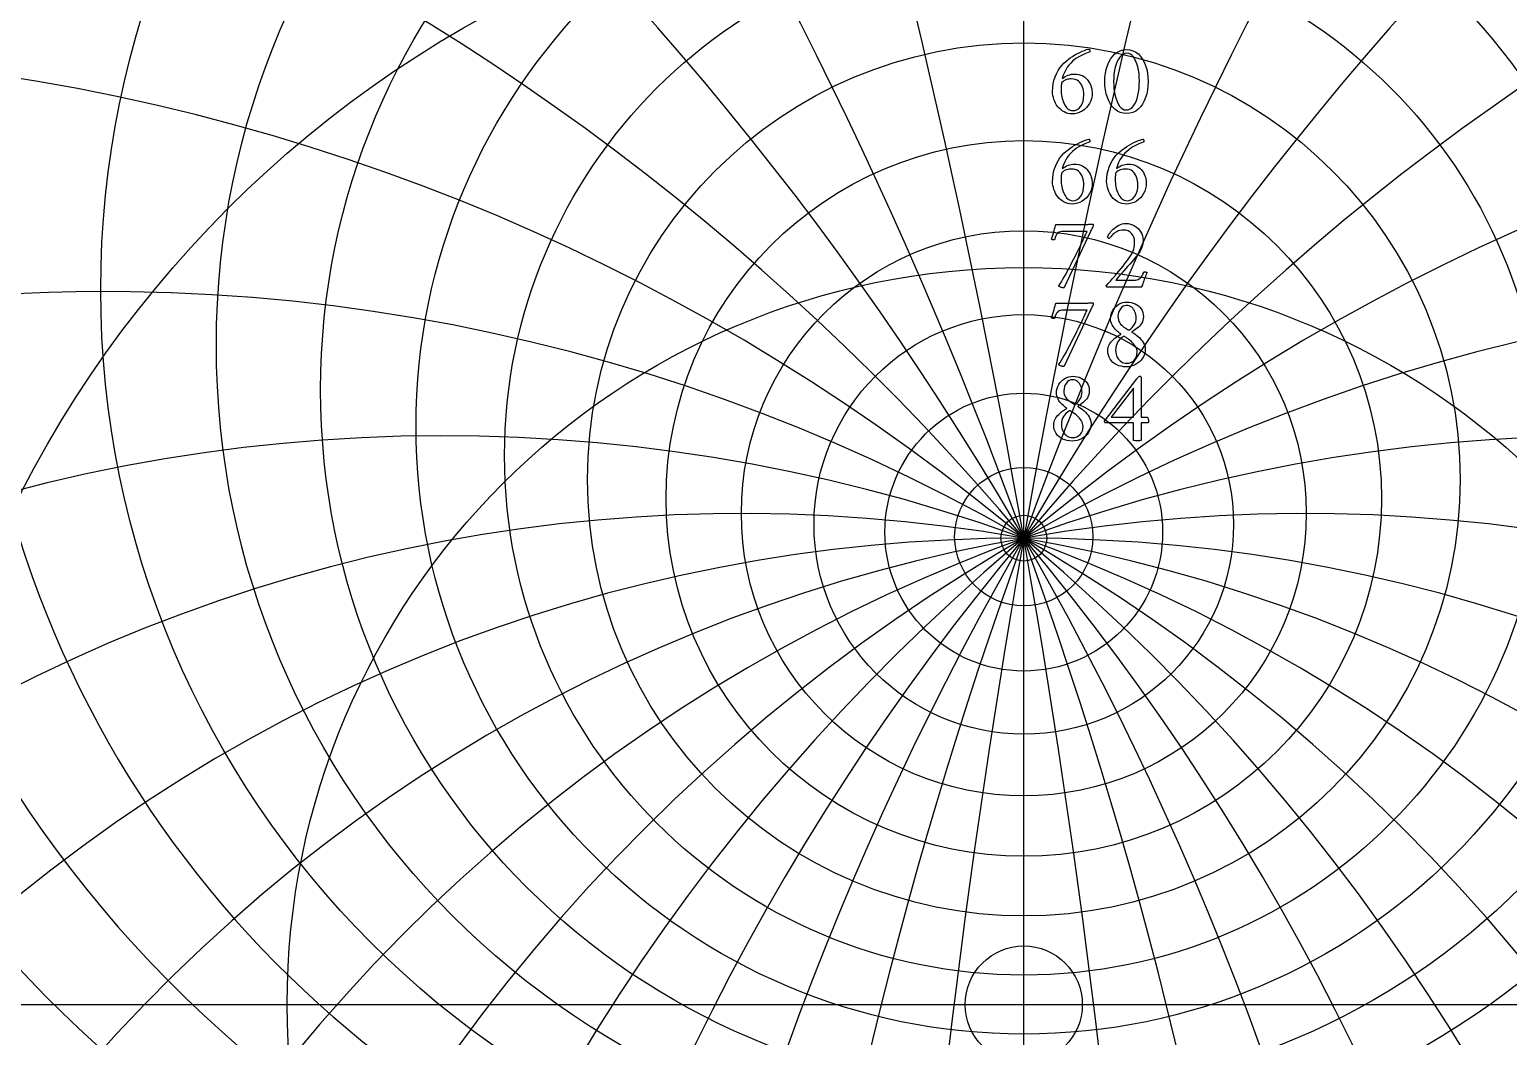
# Model space of a CAD drawing. Header units: millimetres. Extents: x -71 to 71, y -71 to 73.
# Drawn here: x -40.6 to 19.8, y -1.3 to 39.8 of the extents above; entities that cross this region are included whole.
import ezdxf

# ---------------------------------------------------------------- set-up
doc = ezdxf.new("R2010")
doc.units = ezdxf.units.MM
for name, color, linetype in [('CUT_INNER', 6, 'Continuous'), ('CUT_OUTER', 1, 'Continuous'), ('ENGRAVE', 7, 'Continuous'), ('ENGRAVE_FINE', 8, 'Continuous'), ('TEXT', 5, 'Continuous')]:
    doc.layers.add(name, color=color, linetype=linetype)

msp = doc.modelspace()

# ---------------------------------------------------------------- linework, layer by layer
at = {"layer": 'CUT_INNER'}
msp.add_circle((0, 0), 2.39, dxfattribs=at)
at = {"layer": 'CUT_OUTER'}
msp.add_arc((-0.0002, -0.0002), 71.2199, 143.788848, 87.803032, dxfattribs=at)
at = {"layer": 'ENGRAVE'}
for points in [[(0, -70.2), (0, 70.2)], [(-70.2, 0), (70.2, 0)]]:
    msp.add_lwpolyline(points, dxfattribs=at)
for centre, radius in [((0, 0), 70.2), ((0, 29.172), 37.6888), ((0, 26.9182), 32.9679), ((0, 25.0933), 28.7098), ((0, 23.6101), 24.8134), ((0, 0), 45.9522), ((0, 22.4051), 21.2018), ((0, 21.4317), 17.8152), ((0, 20.655), 14.6053), ((0, 20.0494), 11.5327), ((0, 0), 30.0798), ((0, 19.5958), 8.5637), ((0, 19.2808), 5.6692), ((0, 19.0953), 2.8228), ((0, 19.034), 0.936)]:
    msp.add_circle(centre, radius, dxfattribs=at)
for centre, radius, start, end in [((0, 31.9775), 43.0096, 131.640882, 48.359118), ((0, 35.5109), 49.1225, 158.934283, 21.065717), ((0, 40.0341), 56.3066, 178.031366, 1.968634), ((0, 45.9522), 64.9862, 193.623472, 346.376528), ((0, -45.9522), 64.9862, 45, 135), ((0, -45.9522), 64.9862, 45, 135), ((-14.1227, 52.7065), 71.3375, 218.773878, 261.913064)]:
    msp.add_arc(centre, radius, start, end, dxfattribs=at)
at = {"layer": 'ENGRAVE_FINE'}
for centre, radius, start, end in [((-368.555, -45.9522), 374.2406, 4.150866, 17.902688), ((-368.555, -45.9522), 374.2406, 4.150866, 17.902688), ((368.555, -45.9522), 374.2406, 162.097312, 175.849134), ((368.555, -45.9522), 374.2406, 162.097312, 175.849134), ((-178.5481, -45.9522), 190.0069, 8.354592, 35.979906), ((-178.5481, -45.9522), 190.0069, 8.354592, 35.979906), ((178.5481, -45.9522), 190.0069, 144.020094, 171.645408), ((178.5481, -45.9522), 190.0069, 144.020094, 171.645408), ((-112.5594, -45.9522), 129.9724, 12.666469, 54.396525), ((-112.5594, -45.9522), 129.9724, 12.666469, 54.396525), ((112.5594, -45.9522), 129.9724, 125.603475, 167.333531), ((112.5594, -45.9522), 129.9724, 125.603475, 167.333531), ((-77.4475, -45.9522), 101.1006, 17.146853, 73.284845), ((-77.4475, -45.9522), 101.1006, 17.146853, 73.284845), ((77.4475, -45.9522), 101.1006, 106.715155, 162.853147), ((77.4475, -45.9522), 101.1006, 106.715155, 162.853147), ((-54.5299, -45.9522), 84.8334, 21.864224, 92.68985), ((-54.5299, -45.9522), 84.8334, 21.864224, 92.68985), ((54.5299, -45.9522), 84.8334, 87.31015, 158.135776), ((54.5299, -45.9522), 84.8334, 87.31015, 158.135776), ((-37.5198, -45.9522), 75.0396, 26.898951, 108.68574), ((-37.5198, -45.9522), 75.0396, 26.898951, 108.68574), ((37.5198, -45.9522), 75.0396, 71.31426, 153.101049), ((37.5198, -45.9522), 75.0396, 71.31426, 153.101049), ((-23.653, -45.9522), 69.1569, 32.348066, 118.786424), ((-23.653, -45.9522), 69.1569, 32.348066, 118.786424), ((23.653, -45.9522), 69.1569, 61.213576, 147.651934), ((23.653, -45.9522), 69.1569, 61.213576, 147.651934), ((-11.4588, -45.9522), 65.9887, 38.331472, 127.454375), ((-11.4588, -45.9522), 65.9887, 38.331472, 127.454375), ((11.4588, -45.9522), 65.9887, 52.545625, 141.668528), ((11.4588, -45.9522), 65.9887, 52.545625, 141.668528)]:
    msp.add_arc(centre, radius, start, end, dxfattribs=at)
at = {"layer": 'TEXT'}
for points in [[(2.0509, 37.9783), (2.1525, 37.9733), (2.2455, 37.9585), (2.33, 37.9339), (2.4059, 37.8994), (2.4738, 37.8572), (2.5346, 37.8096), (2.588, 37.7565), (2.6342, 37.698), (2.6738, 37.636), (2.7074, 37.5724), (2.735, 37.5073), (2.7567, 37.4406), (2.773, 37.3749), (2.7847, 37.3125), (2.7917, 37.2534), (2.794, 37.1978), (2.7872, 37.0876), (2.7665, 36.9814), (2.7322, 36.879), (2.684, 36.7805), (2.6243, 36.6887), (2.5553, 36.6062), (2.477, 36.533), (2.3893, 36.4692), (2.2939, 36.4174), (2.1926, 36.3804), (2.0853, 36.3582), (1.972, 36.3508), (1.8829, 36.3559), (1.7982, 36.3711), (1.7179, 36.3964), (1.642, 36.4318), (1.571, 36.4755), (1.5055, 36.5257), (1.4454, 36.5824), (1.3908, 36.6456), (1.3419, 36.714), (1.2989, 36.7862), (1.262, 36.8624), (1.231, 36.9424), (1.2064, 37.0243), (1.1889, 37.1059), (1.1784, 37.1873), (1.1749, 37.2683), (1.1811, 37.422), (1.1998, 37.5714), (1.231, 37.7167), (1.2745, 37.8579), (1.3301, 37.9925), (1.397, 38.1184), (1.4754, 38.2354), (1.5652, 38.3436), (1.6405, 38.4209), (1.7214, 38.4951), (1.8076, 38.5662), (1.8994, 38.6342), (1.9943, 38.6983), (2.0903, 38.7577), (2.1874, 38.8125), (2.2855, 38.8626), (2.3824, 38.9069), (2.4759, 38.9446), (2.5661, 38.9754), (2.6529, 38.9996), (2.6661, 38.9966), (2.6768, 38.9876), (2.6848, 38.9727), (2.6902, 38.9518), (2.6939, 38.9296), (2.6965, 38.9108), (2.698, 38.8954), (2.6985, 38.8833), (2.632, 38.8605), (2.561, 38.8335), (2.4856, 38.8024), (2.4059, 38.7671), (2.3237, 38.7266), (2.2414, 38.6799), (2.1587, 38.627), (2.0758, 38.5678), (1.9949, 38.5015), (1.918, 38.4272), (1.8454, 38.3448), (1.7769, 38.2544), (1.7144, 38.1548), (1.6596, 38.0452), (1.6126, 37.9255), (1.5735, 37.7956), (1.629, 37.8367), (1.6876, 37.8729), (1.7494, 37.9042), (1.8143, 37.9305), (1.8789, 37.9514), (1.9398, 37.9663), (1.9972, 37.9753), (2.0509, 37.9783)], [(4.1931, 38.9747), (4.3308, 38.9635), (4.4573, 38.93), (4.5726, 38.8742), (4.6768, 38.7961), (4.7694, 38.6995), (4.8501, 38.588), (4.9189, 38.4618), (4.9757, 38.3208), (5.0202, 38.1689), (5.052, 38.0099), (5.0711, 37.844), (5.0774, 37.671), (5.0709, 37.4981), (5.0515, 37.3322), (5.019, 37.1732), (4.9736, 37.0213), (4.9159, 36.8802), (4.8465, 36.7535), (4.7654, 36.6414), (4.6726, 36.5439), (4.5687, 36.4649), (4.4542, 36.4084), (4.329, 36.3746), (4.1931, 36.3633), (4.0608, 36.3746), (3.9378, 36.4084), (3.8242, 36.4649), (3.7198, 36.5439), (3.626, 36.6414), (3.5439, 36.7535), (3.4735, 36.8802), (3.4147, 37.0213), (3.3684, 37.1732), (3.3353, 37.3322), (3.3155, 37.4981), (3.3088, 37.671), (3.3153, 37.844), (3.3348, 38.0099), (3.3672, 38.1689), (3.4126, 38.3208), (3.4705, 38.4618), (3.5403, 38.588), (3.622, 38.6995), (3.7157, 38.7961), (3.8203, 38.8742), (3.9347, 38.93), (4.059, 38.9635), (4.1931, 38.9747)], [(4.2139, 38.8252), (4.1318, 38.8155), (4.0556, 38.7863), (3.9854, 38.7376), (3.9212, 38.6695), (3.8635, 38.5851), (3.8127, 38.4874), (3.769, 38.3764), (3.7323, 38.2523), (3.7032, 38.1179), (3.6825, 37.9762), (3.67, 37.8273), (3.6659, 37.671), (3.67, 37.5165), (3.6825, 37.3685), (3.7032, 37.227), (3.7323, 37.0919), (3.7685, 36.9667), (3.8107, 36.8547), (3.8588, 36.756), (3.9129, 36.6705), (3.9722, 36.6015), (4.0359, 36.5522), (4.104, 36.5226), (4.1765, 36.5127), (4.264, 36.5229), (4.3436, 36.5532), (4.4155, 36.6038), (4.4796, 36.6747), (4.536, 36.7624), (4.5849, 36.8636), (4.6263, 36.9782), (4.6602, 37.1064), (4.6865, 37.2442), (4.7053, 37.3877), (4.7166, 37.5369), (4.7204, 37.6918), (4.7164, 37.8476), (4.7043, 37.9954), (4.6842, 38.1351), (4.656, 38.2668), (4.6207, 38.388), (4.5792, 38.4962), (4.5315, 38.5914), (4.4775, 38.6737), (4.4182, 38.74), (4.3545, 38.7873), (4.2864, 38.8157), (4.2139, 38.8252)], [(1.5402, 37.6171), (1.5364, 37.5836), (1.533, 37.5496), (1.5301, 37.5151), (1.5278, 37.4801), (1.526, 37.4448), (1.5247, 37.4095), (1.5239, 37.3742), (1.5236, 37.3389), (1.5255, 37.2696), (1.5309, 37.1988), (1.54, 37.1264), (1.5527, 37.0525), (1.5692, 36.979), (1.5895, 36.9082), (1.6138, 36.8399), (1.642, 36.7743), (1.674, 36.7129), (1.7099, 36.6575), (1.7498, 36.6081), (1.7935, 36.5646), (1.841, 36.5292), (1.8921, 36.5039), (1.9468, 36.4887), (2.0052, 36.4837), (2.0984, 36.4951), (2.1827, 36.5294), (2.2582, 36.5864), (2.3249, 36.6664), (2.3794, 36.7634), (2.4183, 36.8719), (2.4417, 36.9917), (2.4495, 37.123), (2.4462, 37.2087), (2.4365, 37.2912), (2.4203, 37.3706), (2.3976, 37.4469), (2.3678, 37.518), (2.3306, 37.5818), (2.2859, 37.6384), (2.2336, 37.6877), (2.1731, 37.7276), (2.1038, 37.7562), (2.0257, 37.7733), (1.9388, 37.779), (1.894, 37.7773), (1.8469, 37.7722), (1.7975, 37.7638), (1.7458, 37.752), (1.6932, 37.7335), (1.6414, 37.7048), (1.5905, 37.666), (1.5402, 37.6171)], [(2.0509, 34.3), (2.1525, 34.295), (2.2455, 34.2803), (2.33, 34.2556), (2.4059, 34.2211), (2.4738, 34.1789), (2.5346, 34.1313), (2.588, 34.0783), (2.6342, 34.0197), (2.6738, 33.9577), (2.7074, 33.8942), (2.735, 33.829), (2.7567, 33.7623), (2.773, 33.6966), (2.7847, 33.6342), (2.7917, 33.5751), (2.794, 33.5195), (2.7872, 33.4093), (2.7665, 33.3031), (2.7322, 33.2007), (2.684, 33.1022), (2.6243, 33.0104), (2.5553, 32.9279), (2.477, 32.8547), (2.3893, 32.7909), (2.2939, 32.7391), (2.1926, 32.7021), (2.0853, 32.6799), (1.972, 32.6725), (1.8829, 32.6776), (1.7982, 32.6928), (1.7179, 32.7181), (1.642, 32.7535), (1.571, 32.7972), (1.5055, 32.8474), (1.4454, 32.9041), (1.3908, 32.9673), (1.3419, 33.0357), (1.2989, 33.1079), (1.262, 33.1841), (1.231, 33.2642), (1.2064, 33.346), (1.1889, 33.4276), (1.1784, 33.509), (1.1749, 33.5901), (1.1811, 33.7437), (1.1998, 33.8931), (1.231, 34.0384), (1.2745, 34.1796), (1.3301, 34.3142), (1.397, 34.4401), (1.4754, 34.5571), (1.5652, 34.6653), (1.6405, 34.7426), (1.7214, 34.8169), (1.8076, 34.888), (1.8994, 34.9559), (1.9943, 35.02), (2.0903, 35.0794), (2.1874, 35.1342), (2.2855, 35.1843), (2.3824, 35.2286), (2.4759, 35.2663), (2.5661, 35.2971), (2.6529, 35.3213), (2.6661, 35.3183), (2.6768, 35.3093), (2.6848, 35.2944), (2.6902, 35.2735), (2.6939, 35.2513), (2.6965, 35.2325), (2.698, 35.2171), (2.6985, 35.205), (2.632, 35.1822), (2.561, 35.1552), (2.4856, 35.1241), (2.4059, 35.0888), (2.3237, 35.0483), (2.2414, 35.0016), (2.1587, 34.9487), (2.0758, 34.8895), (1.9949, 34.8232), (1.918, 34.7489), (1.8454, 34.6665), (1.7769, 34.5761), (1.7144, 34.4766), (1.6596, 34.3669), (1.6126, 34.2472), (1.5735, 34.1173), (1.629, 34.1584), (1.6876, 34.1946), (1.7494, 34.2259), (1.8143, 34.2522), (1.8789, 34.2731), (1.9398, 34.288), (1.9972, 34.297), (2.0509, 34.3)], [(4.2596, 34.3), (4.3611, 34.295), (4.4542, 34.2803), (4.5386, 34.2556), (4.6145, 34.2211), (4.6825, 34.1789), (4.7432, 34.1313), (4.7967, 34.0783), (4.8429, 34.0197), (4.8824, 33.9577), (4.916, 33.8942), (4.9437, 33.829), (4.9653, 33.7623), (4.9817, 33.6966), (4.9934, 33.6342), (5.0004, 33.5751), (5.0027, 33.5195), (4.9958, 33.4093), (4.9752, 33.3031), (4.9408, 33.2007), (4.8927, 33.1022), (4.833, 33.0104), (4.764, 32.9279), (4.6856, 32.8547), (4.5979, 32.7909), (4.5026, 32.7391), (4.4012, 32.7021), (4.2939, 32.6799), (4.1807, 32.6725), (4.0915, 32.6776), (4.0068, 32.6928), (3.9265, 32.7181), (3.8506, 32.7535), (3.7797, 32.7972), (3.7141, 32.8474), (3.6541, 32.9041), (3.5994, 32.9673), (3.5505, 33.0357), (3.5076, 33.1079), (3.4706, 33.1841), (3.4396, 33.2642), (3.4151, 33.346), (3.3976, 33.4276), (3.3871, 33.509), (3.3836, 33.5901), (3.3898, 33.7437), (3.4085, 33.8931), (3.4396, 34.0384), (3.4832, 34.1796), (3.5387, 34.3142), (3.6057, 34.4401), (3.684, 34.5571), (3.7738, 34.6653), (3.8492, 34.7426), (3.93, 34.8169), (4.0163, 34.888), (4.108, 34.9559), (4.203, 35.02), (4.299, 35.0794), (4.396, 35.1342), (4.4941, 35.1843), (4.591, 35.2286), (4.6846, 35.2663), (4.7747, 35.2971), (4.8615, 35.3213), (4.8748, 35.3183), (4.8854, 35.3093), (4.8935, 35.2944), (4.8989, 35.2735), (4.9025, 35.2513), (4.9051, 35.2325), (4.9067, 35.2171), (4.9072, 35.205), (4.8407, 35.1822), (4.7697, 35.1552), (4.6943, 35.1241), (4.6145, 35.0888), (4.5324, 35.0483), (4.45, 35.0016), (4.3674, 34.9487), (4.2845, 34.8895), (4.2035, 34.8232), (4.1267, 34.7489), (4.0541, 34.6665), (3.9855, 34.5761), (3.923, 34.4766), (3.8683, 34.3669), (3.8213, 34.2472), (3.7821, 34.1173), (3.8376, 34.1584), (3.8963, 34.1946), (3.958, 34.2259), (4.0229, 34.2522), (4.0875, 34.2731), (4.1485, 34.288), (4.2058, 34.297), (4.2596, 34.3)], [(1.5402, 33.9388), (1.5364, 33.9053), (1.533, 33.8713), (1.5301, 33.8368), (1.5278, 33.8018), (1.526, 33.7665), (1.5247, 33.7312), (1.5239, 33.6959), (1.5236, 33.6606), (1.5255, 33.5914), (1.5309, 33.5205), (1.54, 33.4481), (1.5527, 33.3742), (1.5692, 33.3007), (1.5895, 33.2299), (1.6138, 33.1617), (1.642, 33.096), (1.674, 33.0346), (1.7099, 32.9792), (1.7498, 32.9298), (1.7935, 32.8864), (1.841, 32.8509), (1.8921, 32.8256), (1.9468, 32.8105), (2.0052, 32.8054), (2.0984, 32.8168), (2.1827, 32.8511), (2.2582, 32.9082), (2.3249, 32.9881), (2.3794, 33.0851), (2.4183, 33.1936), (2.4417, 33.3135), (2.4495, 33.4447), (2.4462, 33.5304), (2.4365, 33.6129), (2.4203, 33.6923), (2.3976, 33.7686), (2.3678, 33.8397), (2.3306, 33.9035), (2.2859, 33.9601), (2.2336, 34.0094), (2.1731, 34.0493), (2.1038, 34.0779), (2.0257, 34.095), (1.9388, 34.1007), (1.894, 34.099), (1.8469, 34.094), (1.7975, 34.0855), (1.7458, 34.0737), (1.6932, 34.0552), (1.6414, 34.0265), (1.5905, 33.9877), (1.5402, 33.9388)], [(3.7489, 33.9388), (3.745, 33.9053), (3.7416, 33.8713), (3.7388, 33.8368), (3.7365, 33.8018), (3.7346, 33.7665), (3.7333, 33.7312), (3.7326, 33.6959), (3.7323, 33.6606), (3.7341, 33.5914), (3.7396, 33.5205), (3.7486, 33.4481), (3.7614, 33.3742), (3.7778, 33.3007), (3.7982, 33.2299), (3.8225, 33.1617), (3.8506, 33.096), (3.8827, 33.0346), (3.9186, 32.9792), (3.9584, 32.9298), (4.0022, 32.8864), (4.0496, 32.8509), (4.1008, 32.8256), (4.1555, 32.8105), (4.2139, 32.8054), (4.307, 32.8168), (4.3914, 32.8511), (4.4669, 32.9082), (4.5336, 32.9881), (4.5881, 33.0851), (4.627, 33.1936), (4.6503, 33.3135), (4.6581, 33.4447), (4.6549, 33.5304), (4.6451, 33.6129), (4.6289, 33.6923), (4.6062, 33.7686), (4.5765, 33.8397), (4.5393, 33.9035), (4.4945, 33.9601), (4.4422, 34.0094), (4.3818, 34.0493), (4.3125, 34.0779), (4.2344, 34.095), (4.1475, 34.1007), (4.1027, 34.099), (4.0556, 34.094), (4.0062, 34.0855), (3.9544, 34.0737), (3.9019, 34.0552), (3.8501, 34.0265), (3.7991, 33.9877), (3.7489, 33.9388)], [(2.5325, 31.8406), (2.5727, 31.841), (2.6145, 31.8422), (2.6578, 31.8441), (2.7027, 31.8469), (2.7437, 31.8496), (2.7754, 31.8515), (2.7977, 31.8527), (2.8106, 31.8531), (2.8215, 31.8507), (2.8293, 31.8437), (2.834, 31.8321), (2.8356, 31.8157), (2.8332, 31.793), (2.8262, 31.7664), (2.8145, 31.7359), (2.7982, 31.7015), (2.7792, 31.6646), (2.7598, 31.6263), (2.7398, 31.5867), (2.7193, 31.5459), (1.6523, 29.2666), (1.6451, 29.2612), (1.6357, 29.2573), (1.6243, 29.255), (1.6108, 29.2542), (1.5867, 29.2556), (1.56, 29.2599), (1.5306, 29.267), (1.4987, 29.277), (1.4697, 29.2888), (1.4489, 29.3014), (1.4365, 29.3148), (1.4323, 29.3289), (1.4855, 29.4119), (1.5413, 29.5033), (1.5997, 29.6029), (1.6606, 29.7108), (1.7233, 29.8245), (1.7868, 29.9413), (1.851, 30.0611), (1.916, 30.1841), (1.9806, 30.3082), (2.0436, 30.4312), (2.1051, 30.5531), (2.1651, 30.674), (2.2227, 30.7917), (2.2772, 30.9039), (2.3285, 31.0107), (2.3768, 31.112), (2.4212, 31.2057), (2.4609, 31.2895), (2.4959, 31.3635), (2.5263, 31.4275), (2.5508, 31.4793), (2.5683, 31.5163), (2.5788, 31.5385), (2.5823, 31.5459), (1.5527, 31.5459), (1.4961, 31.5412), (1.4468, 31.5272), (1.4048, 31.5038), (1.37, 31.4711), (1.3399, 31.4283), (1.3119, 31.3746), (1.286, 31.31), (1.2621, 31.2345), (1.2574, 31.2236), (1.2476, 31.2158), (1.2325, 31.2111), (1.2123, 31.2096), (1.2051, 31.2101), (1.1962, 31.2117), (1.1854, 31.2143), (1.1728, 31.2179), (1.1602, 31.222), (1.1495, 31.2262), (1.1405, 31.2303), (1.1334, 31.2345), (1.16, 31.3179), (1.1858, 31.4021), (1.2108, 31.4871), (1.2351, 31.5728), (1.2573, 31.6542), (1.2761, 31.7259), (1.2915, 31.7881), (1.3036, 31.8406)], [(5.0276, 29.8811), (5.0066, 29.8296), (4.985, 29.7747), (4.963, 29.7164), (4.9404, 29.6548), (4.9181, 29.5927), (4.8968, 29.5328), (4.8766, 29.4754), (4.8574, 29.4202), (4.8403, 29.3707), (4.8262, 29.3299), (4.8154, 29.298), (4.8076, 29.2749), (3.4043, 29.2749), (3.398, 29.2797), (3.3913, 29.2858), (3.3845, 29.2932), (3.3773, 29.3019), (3.371, 29.3109), (3.3664, 29.319), (3.3637, 29.3264), (3.3628, 29.3331), (3.4484, 29.4296), (3.5351, 29.5282), (3.6228, 29.6289), (3.7115, 29.7316), (3.7998, 29.8351), (3.8859, 29.9382), (3.97, 30.0406), (4.052, 30.1426), (4.1301, 30.2423), (4.2025, 30.3377), (4.2692, 30.4291), (4.3301, 30.5163), (4.3868, 30.6047), (4.4324, 30.6875), (4.4667, 30.7646), (4.49, 30.8359), (4.5054, 30.9052), (4.5164, 30.9761), (4.5231, 31.0484), (4.5253, 31.1224), (4.5173, 31.222), (4.4936, 31.3134), (4.454, 31.3964), (4.3986, 31.4711), (4.331, 31.5329), (4.2549, 31.577), (4.1702, 31.6035), (4.0769, 31.6123), (3.9985, 31.6079), (3.9253, 31.5946), (3.8574, 31.5726), (3.7946, 31.5417), (3.7372, 31.5056), (3.6856, 31.468), (3.6397, 31.4288), (3.5994, 31.3881), (3.5652, 31.3492), (3.5372, 31.3154), (3.5154, 31.2869), (3.4998, 31.2636), (3.4872, 31.2652), (3.4744, 31.2703), (3.4613, 31.2787), (3.4479, 31.2905), (3.4361, 31.3031), (3.4277, 31.3139), (3.4226, 31.3228), (3.4209, 31.33), (3.4299, 31.3519), (3.4443, 31.3803), (3.4641, 31.4152), (3.4894, 31.4566), (3.5202, 31.5018), (3.5564, 31.5479), (3.598, 31.5952), (3.6451, 31.6434), (3.6969, 31.6904), (3.7525, 31.7337), (3.8121, 31.7734), (3.8755, 31.8095), (3.9429, 31.8395), (4.0141, 31.8609), (4.0892, 31.8737), (4.1682, 31.878), (4.2636, 31.8719), (4.3545, 31.8536), (4.4411, 31.8231), (4.5232, 31.7804), (4.5989, 31.7281), (4.6664, 31.6689), (4.7256, 31.6026), (4.7764, 31.5293), (4.8173, 31.4512), (4.8465, 31.3705), (4.864, 31.2872), (4.8698, 31.2013), (4.8659, 31.1154), (4.8543, 31.0321), (4.8348, 30.9514), (4.8076, 30.8733), (4.7736, 30.7978), (4.7339, 30.7249), (4.6885, 30.6546), (4.6374, 30.5868), (4.5648, 30.4982), (4.4884, 30.4068), (4.4081, 30.3124), (4.3239, 30.2153), (4.2389, 30.1182), (4.1563, 30.0243), (4.076, 29.9335), (3.998, 29.8458), (3.9251, 29.7639), (3.86, 29.6906), (3.8026, 29.6259), (3.7531, 29.5697), (4.5585, 29.5697), (4.6159, 29.5745), (4.668, 29.5889), (4.7145, 29.6129), (4.7557, 29.6465), (4.7934, 29.69), (4.8299, 29.7435), (4.865, 29.8072), (4.8989, 29.8811), (4.9049, 29.892), (4.9145, 29.8997), (4.9277, 29.9044), (4.9446, 29.906), (4.9518, 29.9055), (4.9612, 29.9039), (4.9726, 29.9013), (4.9861, 29.8977), (4.9996, 29.8935), (5.011, 29.8894), (5.0203, 29.8852), (5.0276, 29.8811)], [(2.5325, 28.6311), (2.5727, 28.6315), (2.6145, 28.6326), (2.6578, 28.6346), (2.7027, 28.6373), (2.7437, 28.64), (2.7754, 28.642), (2.7977, 28.6432), (2.8106, 28.6435), (2.8215, 28.6412), (2.8293, 28.6342), (2.834, 28.6225), (2.8356, 28.6062), (2.8332, 28.5835), (2.8262, 28.5569), (2.8145, 28.5264), (2.7982, 28.492), (2.7792, 28.455), (2.7598, 28.4168), (2.7398, 28.3772), (2.7193, 28.3363), (1.6523, 26.0571), (1.6451, 26.0516), (1.6357, 26.0478), (1.6243, 26.0454), (1.6108, 26.0446), (1.5867, 26.0461), (1.56, 26.0503), (1.5306, 26.0575), (1.4987, 26.0675), (1.4697, 26.0793), (1.4489, 26.0919), (1.4365, 26.1052), (1.4323, 26.1194), (1.4855, 26.2024), (1.5413, 26.2937), (1.5997, 26.3934), (1.6606, 26.5013), (1.7233, 26.615), (1.7868, 26.7317), (1.851, 26.8516), (1.916, 26.9746), (1.9806, 27.0986), (2.0436, 27.2216), (2.1051, 27.3436), (2.1651, 27.4645), (2.2227, 27.5822), (2.2772, 27.6944), (2.3285, 27.8012), (2.3768, 27.9025), (2.4212, 27.9962), (2.4609, 28.08), (2.4959, 28.1539), (2.5263, 28.218), (2.5508, 28.2698), (2.5683, 28.3067), (2.5788, 28.3289), (2.5823, 28.3363), (1.5527, 28.3363), (1.4961, 28.3317), (1.4468, 28.3176), (1.4048, 28.2943), (1.37, 28.2616), (1.3399, 28.2188), (1.3119, 28.1651), (1.286, 28.1005), (1.2621, 28.025), (1.2574, 28.0141), (1.2476, 28.0063), (1.2325, 28.0016), (1.2123, 28), (1.2051, 28.0006), (1.1962, 28.0021), (1.1854, 28.0047), (1.1728, 28.0084), (1.1602, 28.0125), (1.1495, 28.0167), (1.1405, 28.0208), (1.1334, 28.025), (1.16, 28.1084), (1.1858, 28.1926), (1.2108, 28.2776), (1.2351, 28.3633), (1.2573, 28.4447), (1.2761, 28.5164), (1.2915, 28.5785), (1.3036, 28.6311)], [(4.2139, 28.6726), (4.3033, 28.6682), (4.3888, 28.655), (4.4704, 28.6329), (4.5481, 28.602), (4.6201, 28.5629), (4.6846, 28.5159), (4.7415, 28.4611), (4.791, 28.3986), (4.8309, 28.3285), (4.8595, 28.2512), (4.8766, 28.1666), (4.8823, 28.0748), (4.8776, 27.9985), (4.8636, 27.9274), (4.8403, 27.8615), (4.8076, 27.8008), (4.7683, 27.7447), (4.7251, 27.6928), (4.678, 27.6451), (4.627, 27.6015), (4.5747, 27.5615), (4.5237, 27.5247), (4.474, 27.491), (4.4256, 27.4603), (4.4147, 27.4557), (4.4111, 27.45), (4.4147, 27.4432), (4.4256, 27.4354), (4.4878, 27.3996), (4.5496, 27.3586), (4.6113, 27.3124), (4.6726, 27.2611), (4.7313, 27.2055), (4.7847, 27.1469), (4.833, 27.0851), (4.8761, 27.0203), (4.9115, 26.9531), (4.9368, 26.8843), (4.952, 26.814), (4.957, 26.7421), (4.9503, 26.643), (4.93, 26.5491), (4.8963, 26.4603), (4.8491, 26.3768), (4.7908, 26.3001), (4.724, 26.232), (4.6486, 26.1724), (4.5647, 26.1214), (4.4748, 26.0806), (4.3815, 26.0514), (4.2849, 26.0339), (4.1848, 26.028), (4.0778, 26.0332), (3.9767, 26.0488), (3.8816, 26.0747), (3.7925, 26.1111), (3.7112, 26.1567), (3.6394, 26.2107), (3.5773, 26.273), (3.5247, 26.3436), (3.4829, 26.4211), (3.4531, 26.5044), (3.4352, 26.5934), (3.4292, 26.6881), (3.4329, 26.753), (3.4438, 26.8148), (3.4619, 26.8734), (3.4874, 26.9289), (3.5182, 26.9813), (3.5527, 27.0306), (3.5909, 27.0768), (3.6327, 27.1199), (3.6764, 27.1599), (3.7204, 27.1967), (3.7646, 27.2304), (3.8091, 27.2611), (3.8518, 27.2888), (3.8906, 27.314), (3.9255, 27.3366), (3.9565, 27.3565), (3.9627, 27.3625), (3.9648, 27.368), (3.9627, 27.3729), (3.9565, 27.3773), (3.9141, 27.4049), (3.8698, 27.438), (3.8238, 27.4766), (3.7759, 27.5205), (3.7289, 27.5692), (3.6856, 27.6217), (3.6459, 27.6782), (3.6098, 27.7385), (3.5799, 27.8023), (3.5585, 27.8693), (3.5456, 27.9393), (3.5413, 28.0125), (3.5472, 28.0981), (3.5647, 28.1806), (3.5939, 28.26), (3.6347, 28.3363), (3.6852, 28.4076), (3.7432, 28.4718), (3.8087, 28.529), (3.8818, 28.5792), (3.9601, 28.6201), (4.0416, 28.6493), (4.1262, 28.6668), (4.2139, 28.6726)], [(4.1931, 28.5315), (4.1232, 28.5232), (4.0587, 28.4982), (3.9997, 28.4567), (3.9461, 28.3986), (3.9016, 28.3291), (3.8698, 28.2533), (3.8508, 28.1713), (3.8444, 28.0831), (3.8489, 28.0093), (3.8626, 27.9414), (3.8853, 27.8795), (3.917, 27.8236), (3.9551, 27.7731), (3.9964, 27.7276), (4.0412, 27.687), (4.0893, 27.6513), (4.1376, 27.6194), (4.1828, 27.5901), (4.2248, 27.5633), (4.2637, 27.5392), (4.2684, 27.5374), (4.2741, 27.5361), (4.2808, 27.5353), (4.2886, 27.5351), (4.2904, 27.5351), (4.2917, 27.5351), (4.2925, 27.5351), (4.2928, 27.5351), (4.2987, 27.5353), (4.3042, 27.5361), (4.3091, 27.5374), (4.3135, 27.5392), (4.3727, 27.5833), (4.4256, 27.6326), (4.4723, 27.6871), (4.5128, 27.7468), (4.5455, 27.8117), (4.5688, 27.8817), (4.5829, 27.957), (4.5875, 28.0374), (4.5845, 28.0971), (4.5756, 28.1557), (4.5607, 28.2133), (4.5398, 28.2699), (4.5135, 28.3236), (4.4822, 28.3727), (4.446, 28.417), (4.4049, 28.4567), (4.3589, 28.4894), (4.3083, 28.5128), (4.2531, 28.5268), (4.1931, 28.5315)], [(4.1931, 26.1733), (4.2877, 26.1811), (4.3722, 26.2045), (4.4465, 26.2434), (4.5107, 26.2979), (4.5625, 26.3651), (4.5995, 26.4422), (4.6217, 26.5291), (4.629, 26.6259), (4.6246, 26.6872), (4.6114, 26.7468), (4.5893, 26.8045), (4.5585, 26.8604), (4.5216, 26.9139), (4.4817, 26.9642), (4.4386, 27.0114), (4.3924, 27.0556), (4.3454, 27.0962), (4.3, 27.1329), (4.2562, 27.1657), (4.2139, 27.1946), (4.1763, 27.219), (4.1464, 27.2382), (4.1244, 27.2522), (4.1101, 27.2611), (4.1023, 27.2647), (4.0956, 27.2673), (4.0899, 27.2688), (4.0852, 27.2694), (4.0795, 27.2691), (4.0748, 27.2683), (4.0712, 27.267), (4.0686, 27.2652), (3.9911, 27.2115), (3.9248, 27.1542), (3.8697, 27.0932), (3.8257, 27.0286), (3.7921, 26.9583), (3.7681, 26.8802), (3.7537, 26.7943), (3.7489, 26.7006), (3.7531, 26.6205), (3.7655, 26.5465), (3.7863, 26.4784), (3.8153, 26.4162), (3.8508, 26.3605), (3.8906, 26.3119), (3.9348, 26.2703), (3.9835, 26.2356), (4.0347, 26.2084), (4.0867, 26.1889), (4.1395, 26.1772), (4.1931, 26.1733)], [(2.0052, 25.6407), (2.0946, 25.6363), (2.1801, 25.623), (2.2617, 25.601), (2.3394, 25.5701), (2.4114, 25.5309), (2.4759, 25.484), (2.5329, 25.4292), (2.5823, 25.3667), (2.6223, 25.2966), (2.6508, 25.2193), (2.6679, 25.1347), (2.6736, 25.0428), (2.669, 24.9666), (2.655, 24.8955), (2.6316, 24.8296), (2.5989, 24.7688), (2.5596, 24.7128), (2.5164, 24.6609), (2.4693, 24.6132), (2.4183, 24.5696), (2.366, 24.5296), (2.315, 24.4928), (2.2654, 24.459), (2.217, 24.4284), (2.2061, 24.4237), (2.2024, 24.418), (2.2061, 24.4113), (2.217, 24.4035), (2.2791, 24.3677), (2.341, 24.3267), (2.4026, 24.2805), (2.464, 24.2291), (2.5226, 24.1736), (2.5761, 24.115), (2.6243, 24.0532), (2.6674, 23.9883), (2.7028, 23.9211), (2.7281, 23.8524), (2.7433, 23.7821), (2.7484, 23.7102), (2.7416, 23.6111), (2.7214, 23.5171), (2.6877, 23.4284), (2.6404, 23.3448), (2.5822, 23.2682), (2.5154, 23.2), (2.44, 23.1405), (2.356, 23.0895), (2.2661, 23.0486), (2.1729, 23.0195), (2.0762, 23.0019), (1.9762, 22.9961), (1.8691, 23.0013), (1.7681, 23.0169), (1.673, 23.0428), (1.5838, 23.0791), (1.5025, 23.1248), (1.4307, 23.1788), (1.3686, 23.241), (1.3161, 23.3116), (1.2743, 23.3892), (1.2444, 23.4725), (1.2265, 23.5615), (1.2206, 23.6562), (1.2242, 23.7211), (1.2351, 23.7828), (1.2533, 23.8415), (1.2787, 23.897), (1.3096, 23.9494), (1.3441, 23.9987), (1.3822, 24.0449), (1.424, 24.088), (1.4677, 24.1279), (1.5117, 24.1648), (1.5559, 24.1985), (1.6004, 24.2291), (1.6431, 24.2569), (1.6819, 24.2821), (1.7168, 24.3046), (1.7478, 24.3246), (1.7541, 24.3306), (1.7561, 24.336), (1.7541, 24.341), (1.7478, 24.3454), (1.7054, 24.373), (1.6612, 24.4061), (1.6151, 24.4446), (1.5672, 24.4886), (1.5203, 24.5373), (1.4769, 24.5898), (1.4372, 24.6462), (1.4012, 24.7066), (1.3712, 24.7704), (1.3498, 24.8373), (1.3369, 24.9074), (1.3327, 24.9806), (1.3385, 25.0662), (1.356, 25.1487), (1.3852, 25.2281), (1.4261, 25.3044), (1.4765, 25.3756), (1.5345, 25.4398), (1.6001, 25.4971), (1.6731, 25.5473), (1.7515, 25.5881), (1.8329, 25.6173), (1.9175, 25.6348), (2.0052, 25.6407)], [(1.9845, 25.4995), (1.9145, 25.4912), (1.8501, 25.4663), (1.791, 25.4248), (1.7374, 25.3667), (1.6929, 25.2971), (1.6612, 25.2214), (1.6421, 25.1394), (1.6357, 25.0511), (1.6403, 24.9773), (1.6539, 24.9095), (1.6766, 24.8476), (1.7084, 24.7917), (1.7464, 24.7412), (1.7878, 24.6957), (1.8325, 24.6551), (1.8807, 24.6194), (1.9289, 24.5875), (1.9741, 24.5581), (2.0161, 24.5314), (2.055, 24.5073), (2.0597, 24.5055), (2.0654, 24.5042), (2.0722, 24.5034), (2.08, 24.5031), (2.0818, 24.5031), (2.0831, 24.5031), (2.0839, 24.5031), (2.0841, 24.5031), (2.0901, 24.5034), (2.0955, 24.5042), (2.1005, 24.5055), (2.1049, 24.5073), (2.164, 24.5514), (2.217, 24.6007), (2.2637, 24.6552), (2.3041, 24.7149), (2.3368, 24.7797), (2.3602, 24.8498), (2.3742, 24.925), (2.3789, 25.0055), (2.3759, 25.0652), (2.3669, 25.1238), (2.352, 25.1814), (2.3311, 25.238), (2.3048, 25.2917), (2.2735, 25.3407), (2.2373, 25.3851), (2.1962, 25.4248), (2.1503, 25.4575), (2.0997, 25.4808), (2.0444, 25.4949), (1.9845, 25.4995)], [(4.7328, 25.6448), (4.7483, 25.6433), (4.7614, 25.6386), (4.7721, 25.6308), (4.7806, 25.6199), (4.7869, 25.6075), (4.7915, 25.595), (4.7942, 25.5826), (4.7951, 25.5701), (4.7951, 23.9717), (5.0359, 23.9717), (5.046, 23.9686), (5.0556, 23.9593), (5.0647, 23.9437), (5.0733, 23.9219), (5.0805, 23.896), (5.0857, 23.8679), (5.0888, 23.8378), (5.0899, 23.8057), (5.0891, 23.7844), (5.0868, 23.7662), (5.0829, 23.7512), (5.0774, 23.7392), (4.7951, 23.7392), (4.7951, 23.0293), (4.7934, 23.0287), (4.7884, 23.0267), (4.7799, 23.0235), (4.7681, 23.0189), (4.7488, 23.0144), (4.7178, 23.0111), (4.6751, 23.0092), (4.6207, 23.0086), (4.5572, 23.0106), (4.5118, 23.0169), (4.4845, 23.0272), (4.4754, 23.0418), (4.4754, 23.7392), (3.3337, 23.7392), (3.324, 23.7461), (3.3156, 23.7543), (3.3084, 23.7638), (3.3026, 23.7745), (3.2981, 23.7856), (3.2948, 23.7958), (3.2929, 23.8053), (3.2922, 23.814), (4.6124, 25.541), (4.6239, 25.5544), (4.6374, 25.5696), (4.6529, 25.5866), (4.6706, 25.6054), (4.6885, 25.6226), (4.7048, 25.635), (4.7196, 25.6424), (4.7328, 25.6448)], [(4.4754, 25.1591), (3.5662, 23.9717), (4.4754, 23.9717)], [(1.9845, 23.1414), (2.079, 23.1492), (2.1635, 23.1725), (2.2378, 23.2115), (2.3021, 23.266), (2.3538, 23.3332), (2.3908, 23.4102), (2.413, 23.4971), (2.4204, 23.5939), (2.416, 23.6553), (2.4027, 23.7148), (2.3807, 23.7726), (2.3498, 23.8285), (2.313, 23.8819), (2.273, 23.9323), (2.2299, 23.9795), (2.1837, 24.0236), (2.1368, 24.0642), (2.0914, 24.1009), (2.0475, 24.1338), (2.0052, 24.1627), (1.9676, 24.1871), (1.9378, 24.2063), (1.9157, 24.2203), (1.9014, 24.2291), (1.8937, 24.2328), (1.8869, 24.2354), (1.8812, 24.2369), (1.8765, 24.2374), (1.8708, 24.2372), (1.8661, 24.2364), (1.8625, 24.2351), (1.8599, 24.2333), (1.7825, 24.1796), (1.7162, 24.1222), (1.661, 24.0612), (1.6171, 23.9966), (1.5835, 23.9263), (1.5594, 23.8482), (1.545, 23.7623), (1.5402, 23.6687), (1.5444, 23.5886), (1.5569, 23.5145), (1.5776, 23.4464), (1.6067, 23.3843), (1.6421, 23.3286), (1.6819, 23.28), (1.7262, 23.2383), (1.7748, 23.2037), (1.8261, 23.1764), (1.8781, 23.157), (1.9309, 23.1453), (1.9845, 23.1414)]]:
    msp.add_lwpolyline(points, close=True, dxfattribs=at)

doc.saveas('drawing.dxf')
